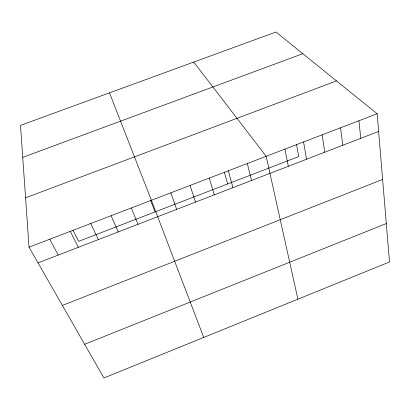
<?xml version="1.0" encoding="UTF-8"?>
<svg xmlns="http://www.w3.org/2000/svg" width="410" height="410" viewBox="0 0 410 410"><rect width="100%" height="100%" fill="white"/><g stroke="black" fill="none" stroke-linecap="round" stroke-linejoin="round"><path stroke-width="0.61" d="M84.639 344.297L386.302 223.563M62.387 305.43L382.632 179.447M38.022 262.882L378.64 131.42M29.028 247.168L377.169 113.76L389.5 261.975L103.92 377.974L29.028 247.168L20.5 125.378L275.981 32.026L377.169 113.76M25.574 197.815L336.497 80.908M22.74 157.353L302.821 53.705M193.751 62.069L266.167 156.292L297.896 299.182M49.728 239.235L58.256 255.071M70.3 231.353L78.366 247.312M73.026 230.21L78.607 241.346L298.726 156.579L296.522 144.494M90.754 223.511L98.364 239.594M111.089 215.721L118.249 231.922M131.308 207.972L138.016 224.29M109.501 92.855L151.408 200.27L203.729 337.435M150.639 200.398L155.041 211.909M170.801 192.838L176.648 209.382M190.091 185.448L195.514 202.099M209.269 178.099L214.276 194.858M224.357 172.149L227.642 183.952M228.339 170.791L232.941 187.657M247.307 163.523L251.499 180.492M284.924 149.107L288.317 166.281M303.579 141.957L306.577 159.234M322.127 134.849L324.74 152.223M340.577 127.782L342.801 145.253M358.924 120.75L360.769 138.319"/></g></svg>
